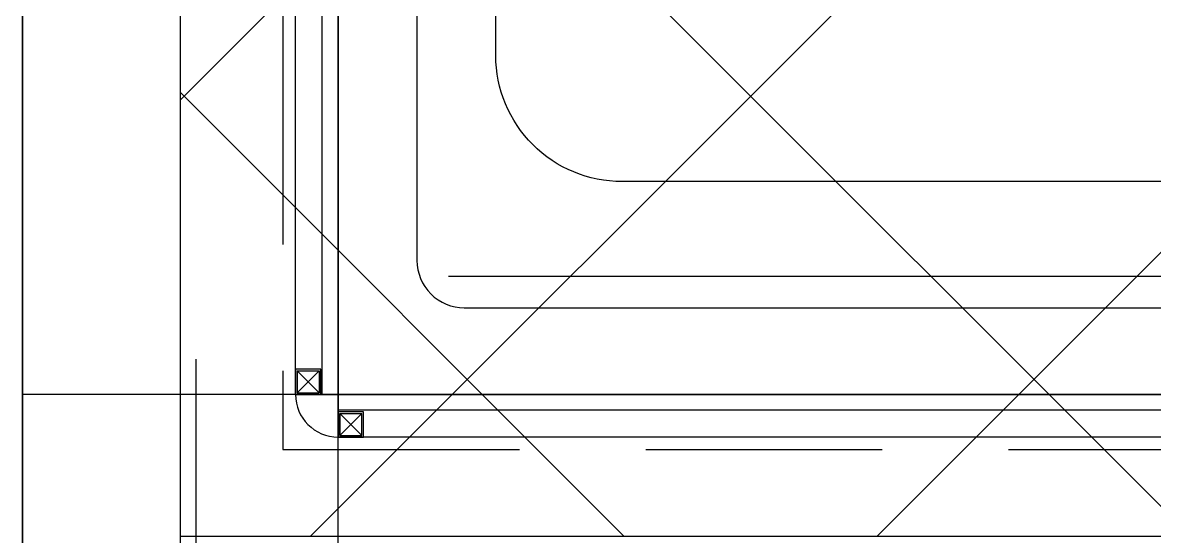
# Model space of a CAD drawing. Header units: millimetres. Extents: x 840000 to 1054178, y 0 to 59400.
# Drawn here: x 888452 to 889170, y 41911 to 42236 of the extents above; entities that cross this region are included whole.
import ezdxf
from ezdxf.xclip import XClip

# ---------------------------------------------------------------- set-up
doc = ezdxf.new("R2010")
doc.units = ezdxf.units.MM
doc.header["$LTSCALE"] = 100
doc.header["$XCLIPFRAME"] = 0
for name, pattern in [('X - 단위세대 확장형$0$CEN', [62, 60, -1, 0, -1]), ('X - 단위세대 확장형$0$X-84$0$HID', [2.3, 1.5, -0.8]), ('X - 평면도$0$CEN', [62, 60, -1, 0, -1])]:
    doc.linetypes.add(name, pattern=pattern)
for name, color, linetype in [('SYM', 7, 'Continuous'), ('X - 단위세대 확장형$0$A-ETC', 7, 'Continuous'), ('X - 단위세대 확장형$0$A-FIN', 8, 'Continuous'), ('X - 단위세대 확장형$0$A-HAT', 253, 'Continuous'), ('X - 단위세대 확장형$0$AA-SSXM-STRS', 4, 'Continuous'), ('X - 단위세대 확장형$0$AA-WAXM-CONC', 2, 'Continuous'), ('X - 단위세대 확장형$0$AA-XXXX-CNTL', 1, 'X - 단위세대 확장형$0$CEN'), ('X - 단위세대 확장형$0$S-ELE', 4, 'Continuous'), ('X - 단위세대 확장형$0$S-HAT', 19, 'Continuous'), ('X - 단위세대 확장형$0$TOIL', 4, 'Continuous'), ('X - 평면도$0$AA-XXXX-CNTL', 1, 'X - 평면도$0$CEN')]:
    doc.layers.add(name, color=color, linetype=linetype)
doc.layers.add('X - 단위세대 확장형$0$A-MC', color=171, linetype='Continuous', plot=False)

# ---------------------------------------------------------------- blocks, each defined once
blk = doc.blocks.new('X - 단위세대 확장형$0$A$C7F6E29D9')
at = {"layer": 'X - 단위세대 확장형$0$A-ETC', "color": 8}
for p, q in [((50, 1511), (36, 1511)), ((35, 1485), (8, 1485)), ((23, 1484), (9, 1484)), ((9, 1484), (9, 1470))]:
    blk.add_line(p, q, dxfattribs=at)
at = {"layer": 'X - 단위세대 확장형$0$A-ETC', "color": 8, "linetype": 'X - 단위세대 확장형$0$X-84$0$HID'}
blk.add_lwpolyline([(2120, 1520), (0, 1520), (0, 0), (2120, 0)], close=True, dxfattribs=at)
at = {"layer": 'X - 단위세대 확장형$0$A-ETC', "color": 8}
for points in [[(35, 1512), (35, 1485), (8, 1485)], [(35, 1512), (2085, 1512)], [(50, 1497), (36, 1497), (50, 1511), (50, 1497), (36, 1511), (36, 1497)], [(35, 1495), (2085, 1495)], [(8, 35), (8, 1485)], [(23, 1484), (23, 1470), (9, 1484), (23, 1484), (9, 1470), (23, 1470)], [(25, 35), (25, 1485)], [(25, 1485), (35, 1485)]]:
    blk.add_lwpolyline(points, dxfattribs=at)
for points in [[(35, 1512), (35, 1496), (51, 1496), (51, 1512)], [(8, 1469), (24, 1469), (24, 1485), (8, 1485)]]:
    blk.add_lwpolyline(points, close=True, dxfattribs=at)
blk.add_arc((35, 1485), 27, 90, 180, dxfattribs=at)
at = {"layer": 'X - 단위세대 확장형$0$A-FIN'}
blk.add_lwpolyline([(1335, 35), (35, 35), (35, 1485), (2085, 1485), (2085, 35)], dxfattribs=at)
at = {"layer": 'X - 단위세대 확장형$0$TOIL', "color": 6}
blk.add_line((110, 1415), (110, 130), dxfattribs=at)
blk.add_lwpolyline([(35, 1485), (35, 35), (740, 35), (740, 1485)], close=True, dxfattribs=at)
for points in [[(120, 1435, 0.414214), (90, 1405), (90, 90, 0.414214), (100, 80), (680, 80, 0.414214), (690, 90), (690, 1405, 0.414214), (660, 1435)], [(530, 1385, -0.414214), (610, 1305), (610, 360, -0.414214), (530, 280), (250, 280, -0.414214), (170, 360), (170, 1305, -0.414214), (250, 1385)]]:
    blk.add_lwpolyline(points, format="xyb", close=True, dxfattribs=at)
blk = doc.blocks.new('X - 단위세대 확장형$0$20220221_84')
at = {"layer": 'X - 단위세대 확장형$0$A-MC'}
blk.add_line((-8465.14, 11075), (-6822.63, 11075), dxfattribs=at)
at = {"layer": 'X - 단위세대 확장형$0$AA-WAXM-CONC'}
blk.add_line((-8145, 11085), (-205, 11085), dxfattribs=at)
at = {"layer": 'X - 단위세대 확장형$0$AA-XXXX-CNTL'}
blk.add_line((-8465.14, 11185), (217.52, 11185), dxfattribs=at)
at = {"layer": 'X - 단위세대 확장형$0$A-HAT'}
blk.add_blockref('X - 단위세대 확장형$0$A$C7F6E29D9', (-6880, 9500), dxfattribs=at)
at = {"layer": 'X - 단위세대 확장형$0$A-MC'}
for p, q in [((-6845, 9249.37), (-6845, 11185)), ((-8465.14, 10985), (-4625, 10985))]:
    blk.add_line(p, q, dxfattribs=at)
blk = doc.blocks.new('X - 단위세대 확장형$0$A$C11416124')
at = {"layer": 'X - 단위세대 확장형$0$AA-XXXX-CNTL'}
blk.add_line((3489.41, 988.91), (3489.41, 9671.32), dxfattribs=at)
blk = doc.blocks.new('X - 단위세대 확장형$0$A$C1DF1446A')
at = {"layer": 'X - 단위세대 확장형$0$S-HAT'}
h = blk.add_hatch(dxfattribs=at)
h.set_pattern_fill('ANSI37', color=256, scale=80)
h.set_pattern_definition([(45, (-184047.6, -56593.1), (-179.60512, 179.60512), []), (135, (-184047.6, -56593.1), (-179.60512, -179.60512), [])])
h.paths.add_polyline_path([(29330, 3400), (30940, 3400), (30940, 1210), (29330, 1210)])
at = {"layer": 'X - 단위세대 확장형$0$S-ELE', "elevation": 0}
blk.add_lwpolyline([(29330, 3400), (30940, 3400), (30940, 1210), (29330, 1210)], close=True, dxfattribs=at)
blk = doc.blocks.new('X - 단위세대 확장형', base_point=(-475.36, -286.73))
at = {"layer": 'X - 단위세대 확장형$0$AA-SSXM-STRS'}
blk.add_blockref('X - 단위세대 확장형$0$A$C1DF1446A', (38471.98, 56593.11), dxfattribs=at)
at = {"rotation": 90}
blk.add_blockref('X - 단위세대 확장형$0$20220221_84', (78886.98, 64738.11), dxfattribs=at)
at = {"xscale": -1}
blk.add_blockref('X - 단위세대 확장형$0$A$C11416124', (71191.39, 55284.32), dxfattribs=at)
blk = doc.blocks.new('X - 평면도', base_point=(-475.36, -286.73))
at = {"layer": 'X - 평면도$0$AA-XXXX-CNTL'}
blk.add_line((1327701.98, 68689.63), (1327701.98, 56493.11), dxfattribs=at)

msp = doc.modelspace()

# ---------------------------------------------------------------- block references
ref = msp.add_blockref('X - 평면도', (-439725.28, -16179.14))
XClip(ref).set_block_clipping_path([(1279249.9173513227, 15892.4151621314), (1363249.9173513227, 75292.4151621313)])

# ---------------------------------------------------------------- next in the draw order: block references
at = {"layer": 'SYM'}
ref = msp.add_blockref('X - 단위세대 확장형', (820274.72, -16179.14), dxfattribs=at)
XClip(ref).set_block_clipping_path([(27286.2339647645, 22495.2025850526), (88213.6007378809, 68689.6277392105)])

doc.saveas('drawing.dxf')
